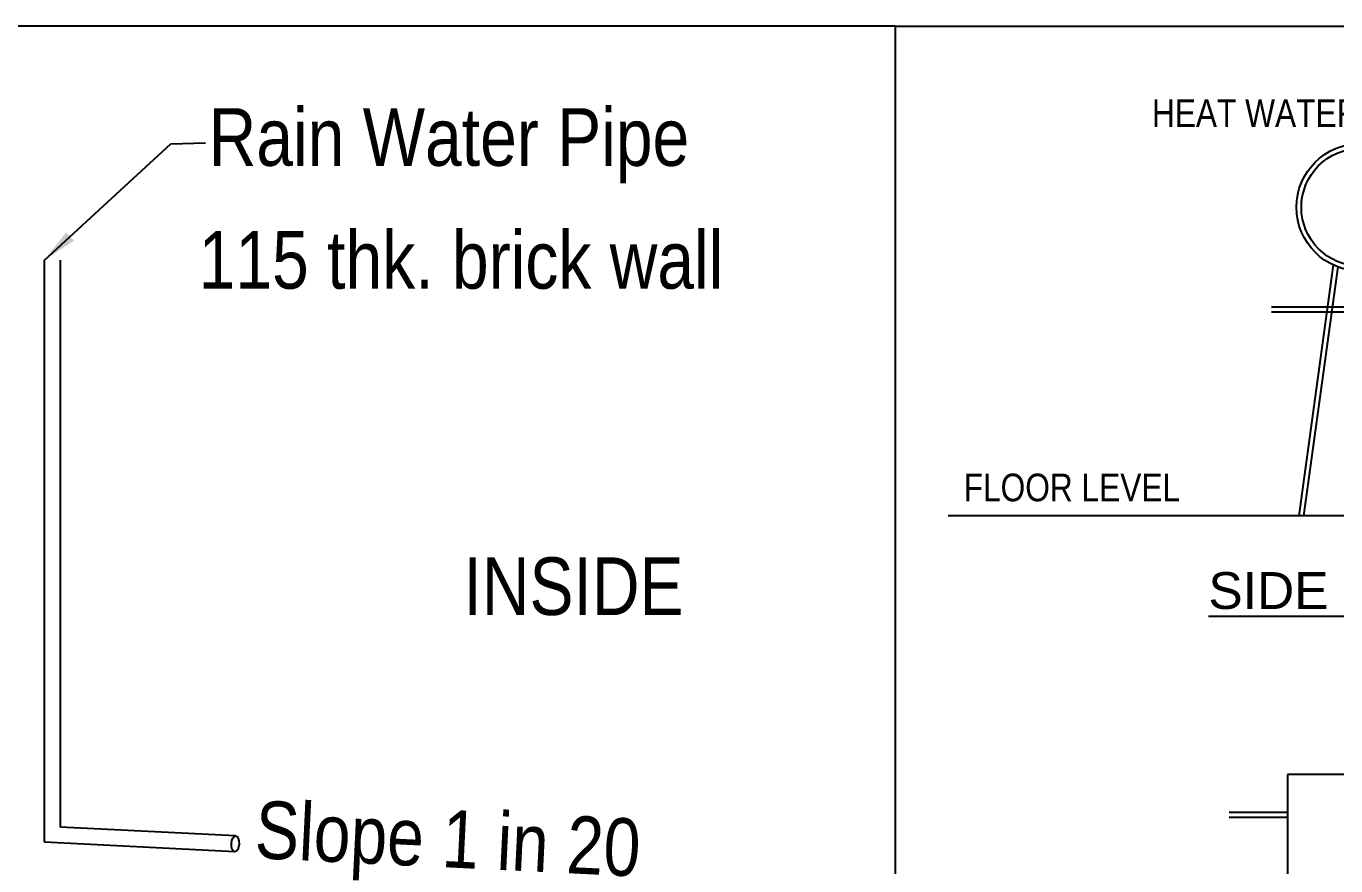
# Model space of a CAD drawing. Header units: metres. Extents: x 119974 to 120330, y -25692 to -25590.
# Drawn here: x 120038.93 to 120045.5, y -25684.55 to -25680.34 of the extents above; entities that cross this region are included whole.
import ezdxf

# ---------------------------------------------------------------- set-up
doc = ezdxf.new("R2010")
doc.units = ezdxf.units.M
doc.header["$MEASUREMENT"] = 0
doc.styles.add('Arial', font='swissc.ttf')
doc.styles.get("Standard").update_dxf_attribs({"font": 'swisscb.ttf'})
doc.styles.add('STYLE4', font='arial.ttf', dxfattribs={"height": 1.2})
doc.dimstyles.get("Standard").update_dxf_attribs({"dimtxt": 1.5, "dimasz": 0.18, "dimexe": 0.18, "dimexo": 0.0625, "dimgap": 0.09, "dimtad": 0, "dimzin": 0, "dimdsep": 46, "dimtxsty": 'Standard', "dimcen": 0.09, "dimse1": 1, "dimse2": 1, "dimsd1": 1, "dimsd2": 1, "dimclrt": 256, "dimadec": 0, "dimazin": 0, "dimtfac": 1, "dimtofl": 0, "dimtmove": 0, "dimatfit": 3, "dimfxl": 0, "dimtolj": 1, "dimtzin": 0, "dimarcsym": 0})

# ---------------------------------------------------------------- blocks, each defined once
blk = doc.blocks.new('SWH')
at = {"lineweight": -2, "ltscale": 10}
for p, q in [((-3.2454, 4.6849), (-3.3984, 3.5647)), ((-3.2242, 4.6759), (-3.3764, 3.5647)), ((-3.139, 4.6577), (-3.139, 4.4961)), ((-3.1171, 4.6577), (-3.1171, 4.4742)), ((-3.139, 4.4961), (-3.5203, 4.4961)), ((-3.1171, 4.4742), (-3.5203, 4.4742)), ((-0.1638, 3.5647), (-4.9631, 3.5647)), ((-2.9224, 2.4093), (-3.448, 2.4093)), ((-3.448, 2.4093), (-3.448, 1.3581)), ((-3.448, 2.239), (-3.7084, 2.239)), ((-3.448, 2.2171), (-3.7084, 2.2171))]:
    blk.add_line(p, q, dxfattribs=at)
blk.add_lwpolyline([(-5.1984, 5.7511), (0, 5.7511), (0, 0), (-5.1984, 0)], close=True)
for radius in [0.2847, 0.2628]:
    blk.add_circle((-3.1239, 4.9424), radius, dxfattribs=at)
at = {"lineweight": -2, "style": 'Arial'}
blk.add_text('FLOOR LEVEL', height=0.123444, dxfattribs=at).set_placement((-4.8946, 3.6292))
at = {"lineweight": -2, "attachment_point": 1}
for s, insert, char_height, width, style in [('HEAT WATER TANK', (-4.054, 5.4242), 0.123444, 1.659025, 'Arial'), ('{\\W0.28124;\\L \\W1;SIDE ELEVATION}', (-3.8198, 3.3128), 0.164592, 1.897866, 'STYLE4')]:
    blk.add_mtext(s, dxfattribs=dict(at, insert=insert, char_height=char_height, width=width, style=style))
blk = doc.blocks.new('RWH1')
for p, q in [((-4.3967, 2.4526), (-4.3967, 5.4455)), ((-4.3967, 2.4366), (-4.3967, 5.4455)), ((-4.3146, 2.5146), (-4.3146, 5.4455)), ((-3.4091, 2.4693), (-4.3146, 2.5146)), ((-3.4131, 2.3874), (-4.3967, 2.4366))]:
    blk.add_line(p, q)
blk.add_lwpolyline([(-7.6602, 0), (0, 0), (0, 6.6537), (-7.6602, 6.6537)], close=True)
blk.add_ellipse((-3.4111, 2.4283), major_axis=(-0.002, -0.041), ratio=0.480299)
at = {"ltscale": 7, "style": 'Arial'}
for s, height, p in [('Rain Water Pipe', 0.297699, (-3.5485, 5.9321)), ('115 thk. brick wall', 0.297699, (-3.6001, 5.2973)), ('INSIDE', 0.2977, (-2.2321, 3.6111))]:
    blk.add_text(s, height=height, dxfattribs=at).set_placement(p)
blk.add_text('Slope 1 in 20', height=0.297699, rotation=357.2265, dxfattribs=at).set_placement((-3.314, 2.3553))
blk.add_leader([(-4.3967, 5.4455), (-3.7432, 6.0466), (-3.5648, 6.0503)], dimstyle='Standard', override={"dimtxt": 0.18, "dimasz": 0.18, "dimexe": 0.18, "dimexo": 0.18, "dimgap": 0.18, "dimtxsty": 'Arial', "dimfxl": 0.5})

msp = doc.modelspace()

# ---------------------------------------------------------------- block references
for name, p, xscale, yscale, zscale in [('RWH1', (120043.2898, -25686.7996), 0.9701286320787412, 0.9701286320787412, 0.9701286320787412), ('SWH', (120049.1245, -25686.7996), 1.122397184188502, 1.122397184188502, 1.122397184188502)]:
    msp.add_blockref(name, p, dxfattribs=dict(xscale=xscale, yscale=yscale, zscale=zscale))

doc.saveas('drawing.dxf')
